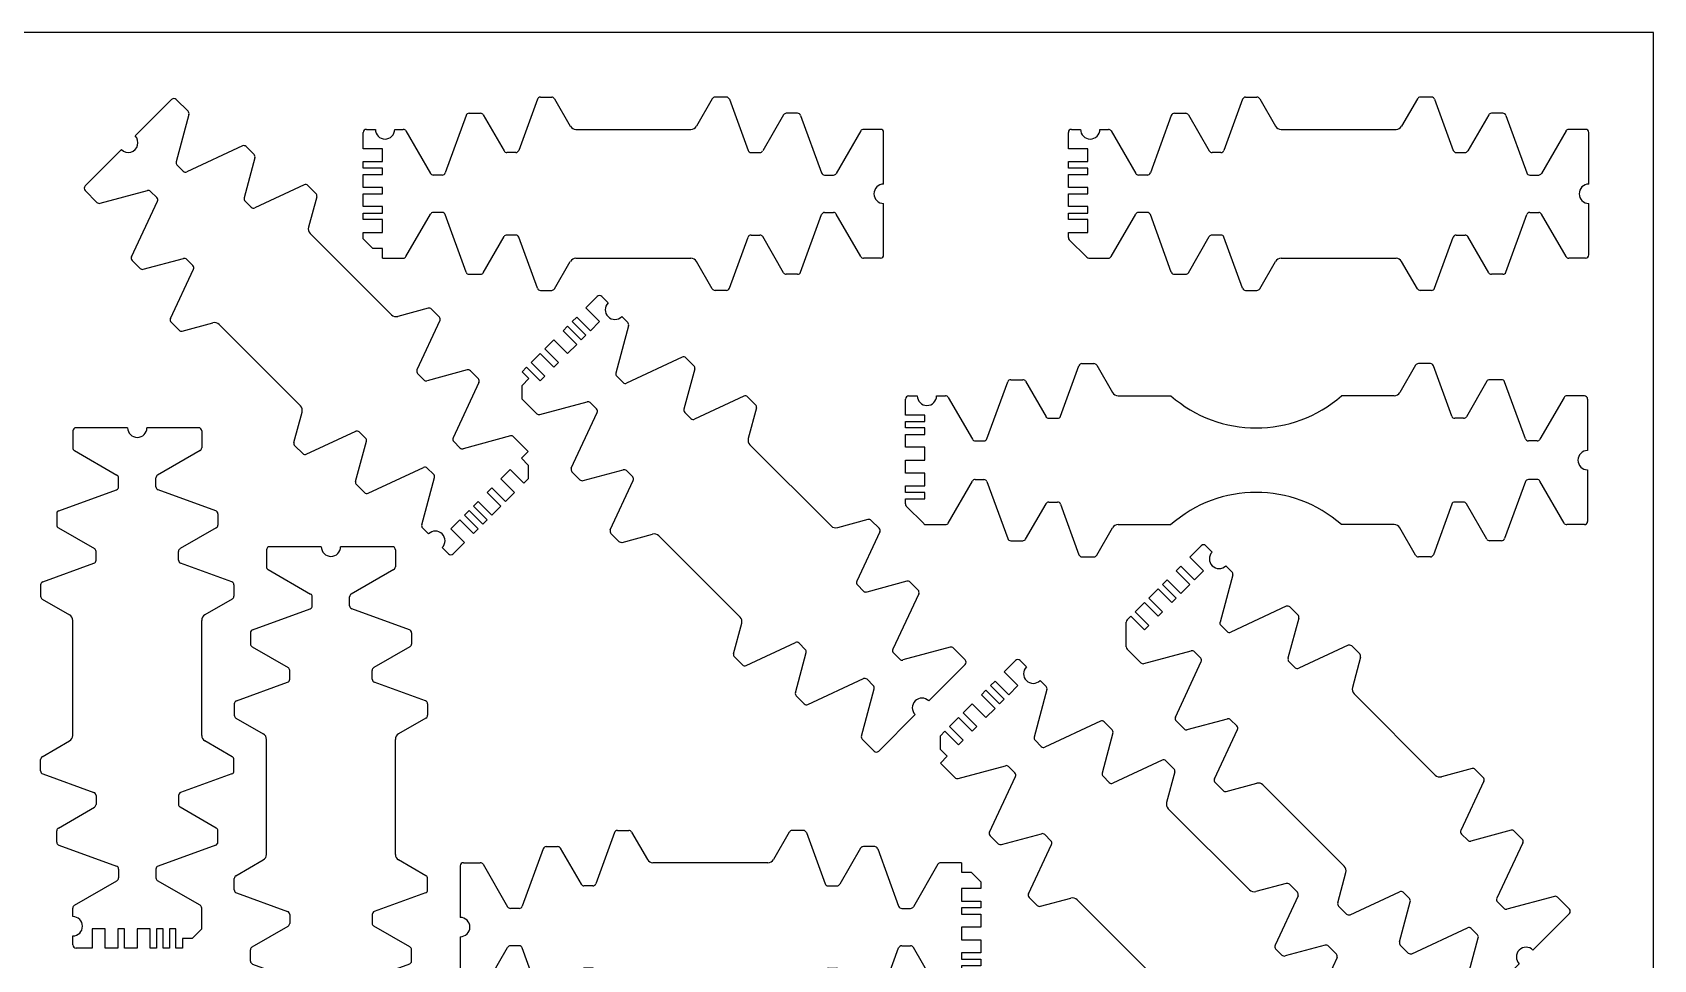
# Model space of a CAD drawing. Header units: millimetres. Extents: x 0 to 1140, y 0 to 900.
# Drawn here: x 888.4 to 1140, y 756.1 to 900 of the extents above; entities that cross this region are included whole.
import ezdxf

# ---------------------------------------------------------------- set-up
doc = ezdxf.new("R2010")
doc.units = ezdxf.units.MM
for name, color, linetype in [('Q3_NORMAL', 3, 'Continuous'), ('Q4_MEDIUM', 4, 'Continuous'), ('Q5_HIGH', 5, 'Continuous'), ('SHEET', 7, 'Continuous')]:
    doc.layers.add(name, color=color, linetype=linetype)

# ---------------------------------------------------------------- blocks, each defined once
blk = doc.blocks.new('SHLD__090deg__i5')
at = {"layer": 'Q3_NORMAL', "color": 3}
for p, q in [((-8.5, 38.89), (-7, 40.39)), ((-7, 40.39), (-6, 40.39)), ((7, 40.39), (9.5, 40.39)), ((-8.5, 37.39), (-8.5, 38.89)), ((10, 39.89), (10, 38.5)), ((-10, 37.39), (-10, 34.18)), ((-10, 37.39), (-8.5, 37.39)), ((10, 35.5), (10, 34.18)), ((-2.9, 28.13), (-2.9, 29.51)), ((2.9, 28.13), (2.9, 29.51)), ((-12.17, 24.41), (-3.23, 27.66)), ((12.17, 24.41), (3.23, 27.66)), ((-12.5, 23.94), (-12.5, 22.18)), ((12.5, 23.94), (12.5, 22.18)), ((-6.4, 16.71), (-6.4, 18.08)), ((6.4, 16.71), (6.4, 18.08)), ((-14.67, 13.35), (-6.73, 16.24)), ((14.67, 13.35), (6.73, 16.24)), ((-15, 12.88), (-15, 11.13)), ((15, 12.88), (15, 11.13)), ((-15, -15.98), (-15, -14.23)), ((15, -15.98), (15, -14.23)), ((-14.67, -16.45), (-6.73, -19.34)), ((14.67, -16.45), (6.73, -19.34)), ((-6.4, -19.81), (-6.4, -21.18)), ((6.4, -19.81), (6.4, -21.18)), ((-12.5, -27.04), (-12.5, -25.28)), ((-12.17, -27.51), (-3.23, -30.76)), ((12.17, -27.51), (3.23, -30.76)), ((12.5, -27.04), (12.5, -25.28)), ((-2.9, -31.23), (-2.9, -32.61)), ((2.9, -31.23), (2.9, -32.61)), ((-10, -39.89), (-10, -37.28)), ((10, -39.89), (10, -37.28)), ((-9.5, -40.39), (-1.5, -40.39)), ((1.5, -40.39), (9.5, -40.39))]:
    blk.add_line(p, q, dxfattribs=at)
for centre, radius, start, end in [((9.5, 39.89), 0.5, 0, 90), ((10, 37), 1.5, 90, 270), ((-9.5, 34.18), 0.5, 180, 240), ((9.5, 34.18), 0.5, 300, 0), ((-3.4, 28.13), 0.5, 290, 0), ((-3.4, 29.51), 0.5, 0, 60), ((3.4, 29.51), 0.5, 120, 180), ((3.4, 28.13), 0.5, 180, 250), ((-12, 23.94), 0.5, 110, 180), ((12, 23.94), 0.5, 0, 70), ((-12, 22.18), 0.5, 180, 240), ((12, 22.18), 0.5, 300, 0), ((-6.9, 18.08), 0.5, 0, 60), ((6.9, 18.08), 0.5, 120, 180), ((-6.9, 16.71), 0.5, 290, 0), ((6.9, 16.71), 0.5, 180, 250), ((-14.5, 12.88), 0.5, 110, 180), ((14.5, 12.88), 0.5, 0, 70), ((-14.5, 11.13), 0.5, 180, 240), ((14.5, 11.13), 0.5, 300, 0), ((-14.5, -14.23), 0.5, 120, 180), ((14.5, -14.23), 0.5, 0, 60), ((-14.5, -15.98), 0.5, 180, 250), ((14.5, -15.98), 0.5, 290, 0), ((-6.9, -19.81), 0.5, 0, 70), ((6.9, -19.81), 0.5, 110, 180), ((-6.9, -21.18), 0.5, 300, 0), ((6.9, -21.18), 0.5, 180, 240), ((-12, -25.28), 0.5, 120, 180), ((12, -25.28), 0.5, 0, 60), ((-12, -27.04), 0.5, 180, 250), ((12, -27.04), 0.5, 290, 0), ((-3.4, -31.23), 0.5, 0, 70), ((-3.4, -32.61), 0.5, 300, 0), ((3.4, -31.23), 0.5, 110, 180), ((3.4, -32.61), 0.5, 180, 240), ((-9.5, -37.28), 0.5, 120, 180), ((9.5, -37.28), 0.5, 0, 60), ((-9.5, -39.89), 0.5, 180, 270), ((0, -40.39), 1.5, 0, 180), ((9.5, -39.89), 0.5, 270, 0)]:
    blk.add_arc(centre, radius, start, end, dxfattribs=at)
at = {"layer": 'Q4_MEDIUM', "color": 4}
for p, q in [((-10, 7.37), (-10, -10.47)), ((10, 7.37), (10, -10.47))]:
    blk.add_line(p, q, dxfattribs=at)
for centre, start, end in [((-11, 7.37), 0, 60), ((11, 7.37), 120, 180), ((-11, -10.47), 300, 0), ((11, -10.47), 180, 240)]:
    blk.add_arc(centre, 1, start, end, dxfattribs=at)
at = {"layer": 'Q5_HIGH', "color": 5}
for p, q in [((-6, 40.39), (-6, 37.39)), ((-4, 37.39), (-4, 40.39)), ((-4, 40.39), (-3, 40.39)), ((-3, 40.39), (-3, 37.39)), ((-2, 37.39), (-2, 40.39)), ((-2, 40.39), (0, 40.39)), ((0, 40.39), (0, 37.39)), ((2, 37.39), (2, 40.39)), ((2, 40.39), (4, 40.39)), ((4, 40.39), (4, 37.39)), ((5, 37.39), (5, 40.39)), ((5, 40.39), (6, 40.39)), ((6, 40.39), (6, 37.39)), ((7, 37.39), (7, 40.39)), ((-6, 37.39), (-4, 37.39)), ((-3, 37.39), (-2, 37.39)), ((0, 37.39), (2, 37.39)), ((4, 37.39), (5, 37.39)), ((6, 37.39), (7, 37.39)), ((-9.75, 33.75), (-3.15, 29.94)), ((9.75, 33.75), (3.15, 29.94)), ((-12.25, 21.75), (-6.65, 18.52)), ((12.25, 21.75), (6.65, 18.52)), ((-14.75, 10.69), (-10.5, 8.24)), ((14.75, 10.69), (10.5, 8.24)), ((-14.75, -13.79), (-10.5, -11.34)), ((14.75, -13.79), (10.5, -11.34)), ((-12.25, -24.85), (-6.65, -21.62)), ((12.25, -24.85), (6.65, -21.62)), ((-9.75, -36.85), (-3.15, -33.04)), ((9.75, -36.85), (3.15, -33.04))]:
    blk.add_line(p, q, dxfattribs=at)
blk = doc.blocks.new('SHLD__045deg__i4')
at = {"layer": 'Q3_NORMAL', "color": 3}
for p, q in [((-8.5, 38.89), (-7, 40.39)), ((-7, 40.39), (-6, 40.39)), ((7, 40.39), (9.5, 40.39)), ((-8.5, 37.39), (-8.5, 38.89)), ((10, 39.89), (10, 38.5)), ((-10, 37.39), (-10, 34.18)), ((-10, 37.39), (-8.5, 37.39)), ((10, 35.5), (10, 34.18)), ((-2.9, 28.13), (-2.9, 29.51)), ((2.9, 28.13), (2.9, 29.51)), ((-12.17, 24.41), (-3.23, 27.66)), ((12.17, 24.41), (3.23, 27.66)), ((-12.5, 23.94), (-12.5, 22.18)), ((12.5, 23.94), (12.5, 22.18)), ((-6.4, 16.71), (-6.4, 18.08)), ((6.4, 16.71), (6.4, 18.08)), ((-14.67, 13.35), (-6.73, 16.24)), ((14.67, 13.35), (6.73, 16.24)), ((-15, 12.88), (-15, 11.13)), ((15, 12.88), (15, 11.13)), ((-15, -15.98), (-15, -14.23)), ((15, -15.98), (15, -14.23)), ((-14.67, -16.45), (-6.73, -19.34)), ((14.67, -16.45), (6.73, -19.34)), ((-6.4, -19.81), (-6.4, -21.18)), ((6.4, -19.81), (6.4, -21.18)), ((-12.5, -27.04), (-12.5, -25.28)), ((-12.17, -27.51), (-3.23, -30.76)), ((12.17, -27.51), (3.23, -30.76)), ((12.5, -27.04), (12.5, -25.28)), ((-2.9, -31.23), (-2.9, -32.61)), ((2.9, -31.23), (2.9, -32.61)), ((-10, -39.89), (-10, -37.28)), ((10, -39.89), (10, -37.28)), ((-9.5, -40.39), (-1.5, -40.39)), ((1.5, -40.39), (9.5, -40.39))]:
    blk.add_line(p, q, dxfattribs=at)
for centre, radius, start, end in [((9.5, 39.89), 0.5, 0, 90), ((10, 37), 1.5, 90, 270), ((-9.5, 34.18), 0.5, 180, 240), ((9.5, 34.18), 0.5, 300, 0), ((-3.4, 28.13), 0.5, 290, 0), ((-3.4, 29.51), 0.5, 0, 60), ((3.4, 29.51), 0.5, 120, 180), ((3.4, 28.13), 0.5, 180, 250), ((-12, 23.94), 0.5, 110, 180), ((12, 23.94), 0.5, 0, 70), ((-12, 22.18), 0.5, 180, 240), ((12, 22.18), 0.5, 300, 0), ((-6.9, 18.08), 0.5, 0, 60), ((6.9, 18.08), 0.5, 120, 180), ((-6.9, 16.71), 0.5, 290, 0), ((6.9, 16.71), 0.5, 180, 250), ((-14.5, 12.88), 0.5, 110, 180), ((14.5, 12.88), 0.5, 0, 70), ((-14.5, 11.13), 0.5, 180, 240), ((14.5, 11.13), 0.5, 300, 0), ((-14.5, -14.23), 0.5, 120, 180), ((14.5, -14.23), 0.5, 0, 60), ((-14.5, -15.98), 0.5, 180, 250), ((14.5, -15.98), 0.5, 290, 0), ((-6.9, -19.81), 0.5, 0, 70), ((6.9, -19.81), 0.5, 110, 180), ((-6.9, -21.18), 0.5, 300, 0), ((6.9, -21.18), 0.5, 180, 240), ((-12, -25.28), 0.5, 120, 180), ((12, -25.28), 0.5, 0, 60), ((-12, -27.04), 0.5, 180, 250), ((12, -27.04), 0.5, 290, 0), ((-3.4, -31.23), 0.5, 0, 70), ((-3.4, -32.61), 0.5, 300, 0), ((3.4, -31.23), 0.5, 110, 180), ((3.4, -32.61), 0.5, 180, 240), ((-9.5, -37.28), 0.5, 120, 180), ((9.5, -37.28), 0.5, 0, 60), ((-9.5, -39.89), 0.5, 180, 270), ((0, -40.39), 1.5, 0, 180), ((9.5, -39.89), 0.5, 270, 0)]:
    blk.add_arc(centre, radius, start, end, dxfattribs=at)
at = {"layer": 'Q4_MEDIUM', "color": 4}
for p, q in [((-10, 7.37), (-10, -10.47)), ((10, 7.37), (10, -10.47))]:
    blk.add_line(p, q, dxfattribs=at)
for centre, start, end in [((-11, 7.37), 0, 60), ((11, 7.37), 120, 180), ((-11, -10.47), 300, 0), ((11, -10.47), 180, 240)]:
    blk.add_arc(centre, 1, start, end, dxfattribs=at)
at = {"layer": 'Q5_HIGH', "color": 5}
for p, q in [((-6, 40.39), (-6, 37.39)), ((-5, 37.39), (-5, 40.39)), ((-5, 40.39), (-3, 40.39)), ((-3, 40.39), (-3, 37.39)), ((-2, 37.39), (-2, 40.39)), ((-2, 40.39), (0, 40.39)), ((0, 40.39), (0, 37.39)), ((2, 37.39), (2, 40.39)), ((2, 40.39), (3, 40.39)), ((3, 40.39), (3, 37.39)), ((4, 37.39), (4, 40.39)), ((4, 40.39), (5, 40.39)), ((5, 40.39), (5, 37.39)), ((7, 37.39), (7, 40.39)), ((-6, 37.39), (-5, 37.39)), ((-3, 37.39), (-2, 37.39)), ((0, 37.39), (2, 37.39)), ((3, 37.39), (4, 37.39)), ((5, 37.39), (7, 37.39)), ((-9.75, 33.75), (-3.15, 29.94)), ((9.75, 33.75), (3.15, 29.94)), ((-12.25, 21.75), (-6.65, 18.52)), ((12.25, 21.75), (6.65, 18.52)), ((-14.75, 10.69), (-10.5, 8.24)), ((14.75, 10.69), (10.5, 8.24)), ((-14.75, -13.79), (-10.5, -11.34)), ((14.75, -13.79), (10.5, -11.34)), ((-12.25, -24.85), (-6.65, -21.62)), ((12.25, -24.85), (6.65, -21.62)), ((-9.75, -36.85), (-3.15, -33.04)), ((9.75, -36.85), (3.15, -33.04))]:
    blk.add_line(p, q, dxfattribs=at)
blk = doc.blocks.new('SHLD__000deg__i5')
at = {"layer": 'Q3_NORMAL', "color": 3}
for p, q in [((-8.5, 38.89), (-7, 40.39)), ((-7, 40.39), (-6, 40.39)), ((7, 40.39), (9.5, 40.39)), ((-8.5, 37.39), (-8.5, 38.89)), ((10, 39.89), (10, 38.5)), ((-10, 37.39), (-10, 34.18)), ((-10, 37.39), (-8.5, 37.39)), ((10, 35.5), (10, 34.18)), ((-2.9, 28.13), (-2.9, 29.51)), ((2.9, 28.13), (2.9, 29.51)), ((-12.17, 24.41), (-3.23, 27.66)), ((12.17, 24.41), (3.23, 27.66)), ((-12.5, 23.94), (-12.5, 22.18)), ((12.5, 23.94), (12.5, 22.18)), ((-6.4, 16.71), (-6.4, 18.08)), ((6.4, 16.71), (6.4, 18.08)), ((-14.67, 13.35), (-6.73, 16.24)), ((14.67, 13.35), (6.73, 16.24)), ((-15, 12.88), (-15, 11.13)), ((15, 12.88), (15, 11.13)), ((-15, -15.98), (-15, -14.23)), ((15, -15.98), (15, -14.23)), ((-14.67, -16.45), (-6.73, -19.34)), ((14.67, -16.45), (6.73, -19.34)), ((-6.4, -19.81), (-6.4, -21.18)), ((6.4, -19.81), (6.4, -21.18)), ((-12.5, -27.04), (-12.5, -25.28)), ((-12.17, -27.51), (-3.23, -30.76)), ((12.17, -27.51), (3.23, -30.76)), ((12.5, -27.04), (12.5, -25.28)), ((-2.9, -31.23), (-2.9, -32.61)), ((2.9, -31.23), (2.9, -32.61)), ((-10, -39.89), (-10, -37.28)), ((10, -39.89), (10, -37.28)), ((-9.5, -40.39), (-1.5, -40.39)), ((1.5, -40.39), (9.5, -40.39))]:
    blk.add_line(p, q, dxfattribs=at)
for centre, radius, start, end in [((9.5, 39.89), 0.5, 0, 90), ((10, 37), 1.5, 90, 270), ((-9.5, 34.18), 0.5, 180, 240), ((9.5, 34.18), 0.5, 300, 0), ((-3.4, 28.13), 0.5, 290, 0), ((-3.4, 29.51), 0.5, 0, 60), ((3.4, 29.51), 0.5, 120, 180), ((3.4, 28.13), 0.5, 180, 250), ((-12, 23.94), 0.5, 110, 180), ((12, 23.94), 0.5, 0, 70), ((-12, 22.18), 0.5, 180, 240), ((12, 22.18), 0.5, 300, 0), ((-6.9, 18.08), 0.5, 0, 60), ((6.9, 18.08), 0.5, 120, 180), ((-6.9, 16.71), 0.5, 290, 0), ((6.9, 16.71), 0.5, 180, 250), ((-14.5, 12.88), 0.5, 110, 180), ((14.5, 12.88), 0.5, 0, 70), ((-14.5, 11.13), 0.5, 180, 240), ((14.5, 11.13), 0.5, 300, 0), ((-14.5, -14.23), 0.5, 120, 180), ((14.5, -14.23), 0.5, 0, 60), ((-14.5, -15.98), 0.5, 180, 250), ((14.5, -15.98), 0.5, 290, 0), ((-6.9, -19.81), 0.5, 0, 70), ((6.9, -19.81), 0.5, 110, 180), ((-6.9, -21.18), 0.5, 300, 0), ((6.9, -21.18), 0.5, 180, 240), ((-12, -25.28), 0.5, 120, 180), ((12, -25.28), 0.5, 0, 60), ((-12, -27.04), 0.5, 180, 250), ((12, -27.04), 0.5, 290, 0), ((-3.4, -31.23), 0.5, 0, 70), ((-3.4, -32.61), 0.5, 300, 0), ((3.4, -31.23), 0.5, 110, 180), ((3.4, -32.61), 0.5, 180, 240), ((-9.5, -37.28), 0.5, 120, 180), ((9.5, -37.28), 0.5, 0, 60), ((-9.5, -39.89), 0.5, 180, 270), ((0, -40.39), 1.5, 0, 180), ((9.5, -39.89), 0.5, 270, 0)]:
    blk.add_arc(centre, radius, start, end, dxfattribs=at)
at = {"layer": 'Q4_MEDIUM', "color": 4}
for p, q in [((-10, 7.37), (-10, -10.47)), ((10, 7.37), (10, -10.47))]:
    blk.add_line(p, q, dxfattribs=at)
for centre, start, end in [((-11, 7.37), 0, 60), ((11, 7.37), 120, 180), ((-11, -10.47), 300, 0), ((11, -10.47), 180, 240)]:
    blk.add_arc(centre, 1, start, end, dxfattribs=at)
at = {"layer": 'Q5_HIGH', "color": 5}
for p, q in [((-6, 40.39), (-6, 37.39)), ((-4, 37.39), (-4, 40.39)), ((-4, 40.39), (-3, 40.39)), ((-3, 40.39), (-3, 37.39)), ((-2, 37.39), (-2, 40.39)), ((-2, 40.39), (-1, 40.39)), ((-1, 40.39), (-1, 37.39)), ((1, 37.39), (1, 40.39)), ((1, 40.39), (3, 40.39)), ((3, 40.39), (3, 37.39)), ((4, 37.39), (4, 40.39)), ((4, 40.39), (6, 40.39)), ((6, 40.39), (6, 37.39)), ((7, 37.39), (7, 40.39)), ((-6, 37.39), (-4, 37.39)), ((-3, 37.39), (-2, 37.39)), ((-1, 37.39), (1, 37.39)), ((3, 37.39), (4, 37.39)), ((6, 37.39), (7, 37.39)), ((-9.75, 33.75), (-3.15, 29.94)), ((9.75, 33.75), (3.15, 29.94)), ((-12.25, 21.75), (-6.65, 18.52)), ((12.25, 21.75), (6.65, 18.52)), ((-14.75, 10.69), (-10.5, 8.24)), ((14.75, 10.69), (10.5, 8.24)), ((-14.75, -13.79), (-10.5, -11.34)), ((14.75, -13.79), (10.5, -11.34)), ((-12.25, -24.85), (-6.65, -21.62)), ((12.25, -24.85), (6.65, -21.62)), ((-9.75, -36.85), (-3.15, -33.04)), ((9.75, -36.85), (3.15, -33.04))]:
    blk.add_line(p, q, dxfattribs=at)
blk = doc.blocks.new('SHMD__045deg__i7')
at = {"layer": 'Q3_NORMAL', "color": 3}
for p, q in [((-6.79, 40.39), (-6, 40.39)), ((7, 40.39), (9.5, 40.39)), ((-9.85, 37.54), (-7.15, 40.25)), ((10, 39.89), (10, 38.5)), ((-10, 37.19), (-10, 34.18)), ((10, 35.5), (10, 34.18)), ((-2.9, 28.13), (-2.9, 29.51)), ((2.9, 28.13), (2.9, 29.51)), ((-12.17, 24.41), (-3.23, 27.66)), ((12.17, 24.41), (3.23, 27.66)), ((-12.5, 23.94), (-12.5, 22.18)), ((12.5, 23.94), (12.5, 22.18)), ((-6.4, 16.71), (-6.4, 18.08)), ((6.4, 16.71), (6.4, 18.08)), ((-14.67, 13.35), (-6.73, 16.24)), ((14.67, 13.35), (6.73, 16.24)), ((-15, 12.88), (-15, 11.13)), ((15, 12.88), (15, 11.13)), ((-15, -15.98), (-15, -14.23)), ((15, -15.98), (15, -14.23)), ((-14.67, -16.45), (-6.73, -19.34)), ((14.67, -16.45), (6.73, -19.34)), ((-6.4, -19.81), (-6.4, -21.18)), ((6.4, -19.81), (6.4, -21.18)), ((-12.5, -27.04), (-12.5, -25.28)), ((-12.17, -27.51), (-3.23, -30.76)), ((12.17, -27.51), (3.23, -30.76)), ((12.5, -27.04), (12.5, -25.28)), ((-2.9, -31.23), (-2.9, -32.61)), ((2.9, -31.23), (2.9, -32.61)), ((-10, -39.89), (-10, -37.28)), ((10, -39.89), (10, -37.28)), ((-9.5, -40.39), (-1.5, -40.39)), ((1.5, -40.39), (9.5, -40.39))]:
    blk.add_line(p, q, dxfattribs=at)
for centre, radius, start, end in [((-6.79, 39.89), 0.5, 90, 135), ((9.5, 39.89), 0.5, 0, 90), ((10, 37), 1.5, 90, 270), ((-9.5, 37.19), 0.5, 135, 180), ((-9.5, 34.18), 0.5, 180, 240), ((9.5, 34.18), 0.5, 300, 0), ((-3.4, 28.13), 0.5, 290, 0), ((-3.4, 29.51), 0.5, 0, 60), ((3.4, 29.51), 0.5, 120, 180), ((3.4, 28.13), 0.5, 180, 250), ((-12, 23.94), 0.5, 110, 180), ((12, 23.94), 0.5, 0, 70), ((-12, 22.18), 0.5, 180, 240), ((12, 22.18), 0.5, 300, 0), ((-6.9, 18.08), 0.5, 0, 60), ((6.9, 18.08), 0.5, 120, 180), ((-6.9, 16.71), 0.5, 290, 0), ((6.9, 16.71), 0.5, 180, 250), ((-14.5, 12.88), 0.5, 110, 180), ((14.5, 12.88), 0.5, 0, 70), ((-14.5, 11.13), 0.5, 180, 240), ((14.5, 11.13), 0.5, 300, 0), ((-14.5, -14.23), 0.5, 120, 180), ((14.5, -14.23), 0.5, 0, 60), ((-14.5, -15.98), 0.5, 180, 250), ((14.5, -15.98), 0.5, 290, 0), ((-6.9, -19.81), 0.5, 0, 70), ((6.9, -19.81), 0.5, 110, 180), ((-6.9, -21.18), 0.5, 300, 0), ((6.9, -21.18), 0.5, 180, 240), ((-12, -25.28), 0.5, 120, 180), ((12, -25.28), 0.5, 0, 60), ((-12, -27.04), 0.5, 180, 250), ((12, -27.04), 0.5, 290, 0), ((-3.4, -31.23), 0.5, 0, 70), ((-3.4, -32.61), 0.5, 300, 0), ((3.4, -31.23), 0.5, 110, 180), ((3.4, -32.61), 0.5, 180, 240), ((-9.5, -37.28), 0.5, 120, 180), ((9.5, -37.28), 0.5, 0, 60), ((-9.5, -39.89), 0.5, 180, 270), ((0, -40.39), 1.5, 0, 180), ((9.5, -39.89), 0.5, 270, 0)]:
    blk.add_arc(centre, radius, start, end, dxfattribs=at)
at = {"layer": 'Q4_MEDIUM', "color": 4}
for p, q in [((-10, 7.37), (-10, -10.47)), ((10, 7.37), (10, -10.47))]:
    blk.add_line(p, q, dxfattribs=at)
for centre, start, end in [((-11, 7.37), 0, 60), ((11, 7.37), 120, 180), ((-11, -10.47), 300, 0), ((11, -10.47), 180, 240)]:
    blk.add_arc(centre, 1, start, end, dxfattribs=at)
at = {"layer": 'Q5_HIGH', "color": 5}
for p, q in [((-6, 40.39), (-6, 37.39)), ((-5, 37.39), (-5, 40.39)), ((-5, 40.39), (-3, 40.39)), ((-3, 40.39), (-3, 37.39)), ((-2, 37.39), (-2, 40.39)), ((-2, 40.39), (0, 40.39)), ((0, 40.39), (0, 37.39)), ((1, 37.39), (1, 40.39)), ((1, 40.39), (2, 40.39)), ((2, 40.39), (2, 37.39)), ((4, 37.39), (4, 40.39)), ((4, 40.39), (5, 40.39)), ((5, 40.39), (5, 37.39)), ((7, 37.39), (7, 40.39)), ((-6, 37.39), (-5, 37.39)), ((-3, 37.39), (-2, 37.39)), ((0, 37.39), (1, 37.39)), ((2, 37.39), (4, 37.39)), ((5, 37.39), (7, 37.39)), ((-9.75, 33.75), (-3.15, 29.94)), ((9.75, 33.75), (3.15, 29.94)), ((-12.25, 21.75), (-6.65, 18.52)), ((12.25, 21.75), (6.65, 18.52)), ((-14.75, 10.69), (-10.5, 8.24)), ((14.75, 10.69), (10.5, 8.24)), ((-14.75, -13.79), (-10.5, -11.34)), ((14.75, -13.79), (10.5, -11.34)), ((-12.25, -24.85), (-6.65, -21.62)), ((12.25, -24.85), (6.65, -21.62)), ((-9.75, -36.85), (-3.15, -33.04)), ((9.75, -36.85), (3.15, -33.04))]:
    blk.add_line(p, q, dxfattribs=at)
blk = doc.blocks.new('SHHD__000deg__i4')
at = {"layer": 'Q3_NORMAL', "color": 3}
for p, q in [((-7, 38.89), (-7, 40.39)), ((-7, 40.39), (-6, 40.39)), ((7, 40.39), (9.5, 40.39)), ((-10, 37.39), (-8.5, 38.89)), ((-8.5, 38.89), (-7, 38.89)), ((10, 39.89), (10, 38.5)), ((-10, 37.39), (-10, 34.18)), ((10, 35.5), (10, 34.18)), ((-2.9, 28.13), (-2.9, 29.51)), ((2.9, 28.13), (2.9, 29.51)), ((-12.17, 24.41), (-3.23, 27.66)), ((12.17, 24.41), (3.23, 27.66)), ((-12.5, 23.94), (-12.5, 22.18)), ((12.5, 23.94), (12.5, 22.18)), ((-6.4, 16.71), (-6.4, 18.08)), ((6.4, 16.71), (6.4, 18.08)), ((-14.67, 13.35), (-6.73, 16.24)), ((14.67, 13.35), (6.73, 16.24)), ((-15, 12.88), (-15, 11.13)), ((15, 12.88), (15, 11.13)), ((-15, -15.98), (-15, -14.23)), ((15, -15.98), (15, -14.23)), ((-14.67, -16.45), (-6.73, -19.34)), ((14.67, -16.45), (6.73, -19.34)), ((-6.4, -19.81), (-6.4, -21.18)), ((6.4, -19.81), (6.4, -21.18)), ((-12.5, -27.04), (-12.5, -25.28)), ((-12.17, -27.51), (-3.23, -30.76)), ((12.17, -27.51), (3.23, -30.76)), ((12.5, -27.04), (12.5, -25.28)), ((-2.9, -31.23), (-2.9, -32.61)), ((2.9, -31.23), (2.9, -32.61)), ((-10, -39.89), (-10, -37.28)), ((10, -39.89), (10, -37.28)), ((-9.5, -40.39), (-1.5, -40.39)), ((1.5, -40.39), (9.5, -40.39))]:
    blk.add_line(p, q, dxfattribs=at)
for centre, radius, start, end in [((9.5, 39.89), 0.5, 0, 90), ((10, 37), 1.5, 90, 270), ((-9.5, 34.18), 0.5, 180, 240), ((9.5, 34.18), 0.5, 300, 0), ((-3.4, 28.13), 0.5, 290, 0), ((-3.4, 29.51), 0.5, 0, 60), ((3.4, 29.51), 0.5, 120, 180), ((3.4, 28.13), 0.5, 180, 250), ((-12, 23.94), 0.5, 110, 180), ((12, 23.94), 0.5, 0, 70), ((-12, 22.18), 0.5, 180, 240), ((12, 22.18), 0.5, 300, 0), ((-6.9, 18.08), 0.5, 0, 60), ((6.9, 18.08), 0.5, 120, 180), ((-6.9, 16.71), 0.5, 290, 0), ((6.9, 16.71), 0.5, 180, 250), ((-14.5, 12.88), 0.5, 110, 180), ((14.5, 12.88), 0.5, 0, 70), ((-14.5, 11.13), 0.5, 180, 240), ((14.5, 11.13), 0.5, 300, 0), ((-14.5, -14.23), 0.5, 120, 180), ((14.5, -14.23), 0.5, 0, 60), ((-14.5, -15.98), 0.5, 180, 250), ((14.5, -15.98), 0.5, 290, 0), ((-6.9, -19.81), 0.5, 0, 70), ((6.9, -19.81), 0.5, 110, 180), ((-6.9, -21.18), 0.5, 300, 0), ((6.9, -21.18), 0.5, 180, 240), ((-12, -25.28), 0.5, 120, 180), ((12, -25.28), 0.5, 0, 60), ((-12, -27.04), 0.5, 180, 250), ((12, -27.04), 0.5, 290, 0), ((-3.4, -31.23), 0.5, 0, 70), ((-3.4, -32.61), 0.5, 300, 0), ((3.4, -31.23), 0.5, 110, 180), ((3.4, -32.61), 0.5, 180, 240), ((-9.5, -37.28), 0.5, 120, 180), ((9.5, -37.28), 0.5, 0, 60), ((-9.5, -39.89), 0.5, 180, 270), ((0, -40.39), 1.5, 0, 180), ((9.5, -39.89), 0.5, 270, 0)]:
    blk.add_arc(centre, radius, start, end, dxfattribs=at)
at = {"layer": 'Q4_MEDIUM', "color": 4}
for p, q in [((-10, 7.37), (-10, -10.47)), ((10, 7.37), (10, -10.47))]:
    blk.add_line(p, q, dxfattribs=at)
for centre, start, end in [((-11, 7.37), 0, 60), ((11, 7.37), 120, 180), ((-11, -10.47), 300, 0), ((11, -10.47), 180, 240)]:
    blk.add_arc(centre, 1, start, end, dxfattribs=at)
at = {"layer": 'Q5_HIGH', "color": 5}
for p, q in [((-6, 40.39), (-6, 37.39)), ((-5, 37.39), (-5, 40.39)), ((-5, 40.39), (-4, 40.39)), ((-4, 40.39), (-4, 37.39)), ((-3, 37.39), (-3, 40.39)), ((-3, 40.39), (-2, 40.39)), ((-2, 40.39), (-2, 37.39)), ((0, 37.39), (0, 40.39)), ((0, 40.39), (2, 40.39)), ((2, 40.39), (2, 37.39)), ((3, 37.39), (3, 40.39)), ((3, 40.39), (5, 40.39)), ((5, 40.39), (5, 37.39)), ((7, 37.39), (7, 40.39)), ((-6, 37.39), (-5, 37.39)), ((-4, 37.39), (-3, 37.39)), ((-2, 37.39), (0, 37.39)), ((2, 37.39), (3, 37.39)), ((5, 37.39), (7, 37.39)), ((-9.75, 33.75), (-3.15, 29.94)), ((9.75, 33.75), (3.15, 29.94)), ((-12.25, 21.75), (-6.65, 18.52)), ((12.25, 21.75), (6.65, 18.52)), ((-14.75, 10.69), (-10.5, 8.24)), ((14.75, 10.69), (10.5, 8.24)), ((-14.75, -13.79), (-10.5, -11.34)), ((14.75, -13.79), (10.5, -11.34)), ((-12.25, -24.85), (-6.65, -21.62)), ((12.25, -24.85), (6.65, -21.62)), ((-9.75, -36.85), (-3.15, -33.04)), ((9.75, -36.85), (3.15, -33.04))]:
    blk.add_line(p, q, dxfattribs=at)
blk = doc.blocks.new('SHHD__045deg__i4')
at = {"layer": 'Q3_NORMAL', "color": 3}
for p, q in [((-7, 38.89), (-7, 40.39)), ((-7, 40.39), (-6, 40.39)), ((7, 40.39), (9.5, 40.39)), ((-10, 37.39), (-8.5, 38.89)), ((-8.5, 38.89), (-7, 38.89)), ((10, 39.89), (10, 38.5)), ((-10, 37.39), (-10, 34.18)), ((10, 35.5), (10, 34.18)), ((-2.9, 28.13), (-2.9, 29.51)), ((2.9, 28.13), (2.9, 29.51)), ((-12.17, 24.41), (-3.23, 27.66)), ((12.17, 24.41), (3.23, 27.66)), ((-12.5, 23.94), (-12.5, 22.18)), ((12.5, 23.94), (12.5, 22.18)), ((-6.4, 16.71), (-6.4, 18.08)), ((6.4, 16.71), (6.4, 18.08)), ((-14.67, 13.35), (-6.73, 16.24)), ((14.67, 13.35), (6.73, 16.24)), ((-15, 12.88), (-15, 11.13)), ((15, 12.88), (15, 11.13)), ((-15, -15.98), (-15, -14.23)), ((15, -15.98), (15, -14.23)), ((-14.67, -16.45), (-6.73, -19.34)), ((14.67, -16.45), (6.73, -19.34)), ((-6.4, -19.81), (-6.4, -21.18)), ((6.4, -19.81), (6.4, -21.18)), ((-12.5, -27.04), (-12.5, -25.28)), ((-12.17, -27.51), (-3.23, -30.76)), ((12.17, -27.51), (3.23, -30.76)), ((12.5, -27.04), (12.5, -25.28)), ((-2.9, -31.23), (-2.9, -32.61)), ((2.9, -31.23), (2.9, -32.61)), ((-10, -39.89), (-10, -37.28)), ((10, -39.89), (10, -37.28)), ((-9.5, -40.39), (-1.5, -40.39)), ((1.5, -40.39), (9.5, -40.39))]:
    blk.add_line(p, q, dxfattribs=at)
for centre, radius, start, end in [((9.5, 39.89), 0.5, 0, 90), ((10, 37), 1.5, 90, 270), ((-9.5, 34.18), 0.5, 180, 240), ((9.5, 34.18), 0.5, 300, 0), ((-3.4, 28.13), 0.5, 290, 0), ((-3.4, 29.51), 0.5, 0, 60), ((3.4, 29.51), 0.5, 120, 180), ((3.4, 28.13), 0.5, 180, 250), ((-12, 23.94), 0.5, 110, 180), ((12, 23.94), 0.5, 0, 70), ((-12, 22.18), 0.5, 180, 240), ((12, 22.18), 0.5, 300, 0), ((-6.9, 18.08), 0.5, 0, 60), ((6.9, 18.08), 0.5, 120, 180), ((-6.9, 16.71), 0.5, 290, 0), ((6.9, 16.71), 0.5, 180, 250), ((-14.5, 12.88), 0.5, 110, 180), ((14.5, 12.88), 0.5, 0, 70), ((-14.5, 11.13), 0.5, 180, 240), ((14.5, 11.13), 0.5, 300, 0), ((-14.5, -14.23), 0.5, 120, 180), ((14.5, -14.23), 0.5, 0, 60), ((-14.5, -15.98), 0.5, 180, 250), ((14.5, -15.98), 0.5, 290, 0), ((-6.9, -19.81), 0.5, 0, 70), ((6.9, -19.81), 0.5, 110, 180), ((-6.9, -21.18), 0.5, 300, 0), ((6.9, -21.18), 0.5, 180, 240), ((-12, -25.28), 0.5, 120, 180), ((12, -25.28), 0.5, 0, 60), ((-12, -27.04), 0.5, 180, 250), ((12, -27.04), 0.5, 290, 0), ((-3.4, -31.23), 0.5, 0, 70), ((-3.4, -32.61), 0.5, 300, 0), ((3.4, -31.23), 0.5, 110, 180), ((3.4, -32.61), 0.5, 180, 240), ((-9.5, -37.28), 0.5, 120, 180), ((9.5, -37.28), 0.5, 0, 60), ((-9.5, -39.89), 0.5, 180, 270), ((0, -40.39), 1.5, 0, 180), ((9.5, -39.89), 0.5, 270, 0)]:
    blk.add_arc(centre, radius, start, end, dxfattribs=at)
at = {"layer": 'Q4_MEDIUM', "color": 4}
for p, q in [((-10, 7.37), (-10, -10.47)), ((10, 7.37), (10, -10.47))]:
    blk.add_line(p, q, dxfattribs=at)
for centre, start, end in [((-11, 7.37), 0, 60), ((11, 7.37), 120, 180), ((-11, -10.47), 300, 0), ((11, -10.47), 180, 240)]:
    blk.add_arc(centre, 1, start, end, dxfattribs=at)
at = {"layer": 'Q5_HIGH', "color": 5}
for p, q in [((-6, 40.39), (-6, 37.39)), ((-5, 37.39), (-5, 40.39)), ((-5, 40.39), (-3, 40.39)), ((-3, 40.39), (-3, 37.39)), ((-2, 37.39), (-2, 40.39)), ((-2, 40.39), (0, 40.39)), ((0, 40.39), (0, 37.39)), ((2, 37.39), (2, 40.39)), ((2, 40.39), (3, 40.39)), ((3, 40.39), (3, 37.39)), ((4, 37.39), (4, 40.39)), ((4, 40.39), (5, 40.39)), ((5, 40.39), (5, 37.39)), ((7, 37.39), (7, 40.39)), ((-6, 37.39), (-5, 37.39)), ((-3, 37.39), (-2, 37.39)), ((0, 37.39), (2, 37.39)), ((3, 37.39), (4, 37.39)), ((5, 37.39), (7, 37.39)), ((-9.75, 33.75), (-3.15, 29.94)), ((9.75, 33.75), (3.15, 29.94)), ((-12.25, 21.75), (-6.65, 18.52)), ((12.25, 21.75), (6.65, 18.52)), ((-14.75, 10.69), (-10.5, 8.24)), ((14.75, 10.69), (10.5, 8.24)), ((-14.75, -13.79), (-10.5, -11.34)), ((14.75, -13.79), (10.5, -11.34)), ((-12.25, -24.85), (-6.65, -21.62)), ((12.25, -24.85), (6.65, -21.62)), ((-9.75, -36.85), (-3.15, -33.04)), ((9.75, -36.85), (3.15, -33.04))]:
    blk.add_line(p, q, dxfattribs=at)
blk = doc.blocks.new('NT20__090deg__i6')
at = {"layer": 'Q3_NORMAL', "color": 3}
for p, q in [((-6.79, 52.94), (-6, 52.94)), ((7, 52.94), (9.5, 52.94)), ((-9.85, 50.09), (-7.15, 52.8)), ((10, 52.44), (10, 51.1)), ((-10, 49.74), (-10, 46.73)), ((10, 48.1), (10, 46.73)), ((-3.33, 40.28), (-12.17, 37.06)), ((-3, 42.11), (-3, 40.75)), ((3, 42.11), (3, 40.75)), ((3.33, 40.28), (12.17, 37.06)), ((-12.5, 36.59), (-12.5, 34.73)), ((12.5, 36.59), (12.5, 34.73)), ((-6.5, 30.69), (-6.5, 29.33)), ((6.5, 30.69), (6.5, 29.33)), ((-6.83, 28.86), (-14.67, 26.01)), ((6.83, 28.86), (14.67, 26.01)), ((-15, 25.54), (-15, 23.68)), ((15, 25.54), (15, 23.68)), ((-15, -28.54), (-15, -26.68)), ((15, -28.54), (15, -26.68)), ((-6.83, -31.86), (-14.67, -29.01)), ((6.83, -31.86), (14.67, -29.01)), ((-6.5, -33.69), (-6.5, -32.33)), ((6.5, -33.69), (6.5, -32.33)), ((-12.5, -39.59), (-12.5, -37.73)), ((12.5, -39.59), (12.5, -37.73)), ((-3.33, -43.28), (-12.17, -40.06)), ((3.33, -43.28), (12.17, -40.06)), ((-3, -45.11), (-3, -43.75)), ((3, -45.11), (3, -43.75)), ((-10, -52.44), (-10, -49.73)), ((10, -52.44), (10, -49.73)), ((-1.5, -52.94), (-9.5, -52.94)), ((9.5, -52.94), (1.5, -52.94))]:
    blk.add_line(p, q, dxfattribs=at)
for centre, radius, start, end in [((-6.79, 52.44), 0.5, 90, 135), ((9.5, 52.44), 0.5, 0, 90), ((10, 49.6), 1.5, 90, 270), ((-9.5, 49.74), 0.5, 135, 180), ((-9.5, 46.73), 0.5, 180, 240), ((9.5, 46.73), 0.5, 300, 0), ((-3.5, 40.75), 0.5, 290, 0), ((-3.5, 42.11), 0.5, 0, 60), ((3.5, 42.11), 0.5, 120, 180), ((3.5, 40.75), 0.5, 180, 250), ((-12, 36.59), 0.5, 110, 180), ((12, 36.59), 0.5, 0, 70), ((-12, 34.73), 0.5, 180, 240), ((12, 34.73), 0.5, 300, 0), ((-7, 30.69), 0.5, 0, 60), ((7, 30.69), 0.5, 120, 180), ((-7, 29.33), 0.5, 290, 0), ((7, 29.33), 0.5, 180, 250), ((-14.5, 25.54), 0.5, 110, 180), ((14.5, 25.54), 0.5, 0, 70), ((-14.5, 23.68), 0.5, 180, 240), ((14.5, 23.68), 0.5, 300, 0), ((-14.5, -26.68), 0.5, 120, 180), ((14.5, -26.68), 0.5, 0, 60), ((-14.5, -28.54), 0.5, 180, 250), ((14.5, -28.54), 0.5, 290, 0), ((-7, -32.33), 0.5, 0, 70), ((7, -32.33), 0.5, 110, 180), ((-7, -33.69), 0.5, 300, 0), ((7, -33.69), 0.5, 180, 240), ((-12, -37.73), 0.5, 120, 180), ((12, -37.73), 0.5, 0, 60), ((-12, -39.59), 0.5, 180, 250), ((12, -39.59), 0.5, 290, 0), ((-3.5, -43.75), 0.5, 0, 70), ((-3.5, -45.11), 0.5, 300, 0), ((3.5, -43.75), 0.5, 110, 180), ((3.5, -45.11), 0.5, 180, 240), ((-9.5, -49.73), 0.5, 120, 180), ((9.5, -49.73), 0.5, 0, 60), ((-9.5, -52.44), 0.5, 180, 270), ((0, -52.94), 1.5, 0, 180), ((9.5, -52.44), 0.5, 270, 0)]:
    blk.add_arc(centre, radius, start, end, dxfattribs=at)
at = {"layer": 'Q4_MEDIUM', "color": 4}
for p, q in [((-9.75, 46.3), (-3.25, 42.55)), ((9.75, 46.3), (3.25, 42.55)), ((-12.25, 34.3), (-6.75, 31.12)), ((12.25, 34.3), (6.75, 31.12)), ((-14.75, 23.24), (-10.5, 20.79)), ((14.75, 23.24), (10.5, 20.79)), ((-10, 19.92), (-10, 11.73)), ((10, 19.92), (10, 11.73)), ((-10, -22.92), (-10, -14.73)), ((10, -22.92), (10, -14.73)), ((-14.75, -26.24), (-10.5, -23.79)), ((14.75, -26.24), (10.5, -23.79)), ((-12.25, -37.3), (-6.75, -34.12)), ((12.25, -37.3), (6.75, -34.12)), ((-9.75, -49.3), (-3.25, -45.55)), ((9.75, -49.3), (3.25, -45.55))]:
    blk.add_line(p, q, dxfattribs=at)
for centre, start, end in [((-11, 19.92), 0, 60), ((11, 19.92), 120, 180), ((-11, -22.92), 300, 0), ((11, -22.92), 180, 240)]:
    blk.add_arc(centre, 1, start, end, dxfattribs=at)
at = {"layer": 'Q5_HIGH', "color": 5}
for p, q in [((-6, 52.94), (-6, 49.94)), ((-5, 49.94), (-5, 52.94)), ((-5, 52.94), (-4, 52.94)), ((-4, 52.94), (-4, 49.94)), ((-2, 49.94), (-2, 52.94)), ((-2, 52.94), (0, 52.94)), ((0, 52.94), (0, 49.94)), ((2, 49.94), (2, 52.94)), ((2, 52.94), (4, 52.94)), ((4, 52.94), (4, 49.94)), ((5, 49.94), (5, 52.94)), ((5, 52.94), (6, 52.94)), ((6, 52.94), (6, 49.94)), ((7, 49.94), (7, 52.94)), ((-6, 49.94), (-5, 49.94)), ((-4, 49.94), (-2, 49.94)), ((0, 49.94), (2, 49.94)), ((4, 49.94), (5, 49.94)), ((6, 49.94), (7, 49.94))]:
    blk.add_line(p, q, dxfattribs=at)
for centre, start, end in [((-25, -1.5), 318.5904, 41.4096), ((25, -1.5), 138.5904, 221.4096)]:
    blk.add_arc(centre, 20, start, end, dxfattribs=at)
blk = doc.blocks.new('SHLD__045deg__i1')
at = {"layer": 'Q3_NORMAL', "color": 3}
for p, q in [((-8.5, 38.89), (-7, 40.39)), ((-7, 40.39), (-6, 40.39)), ((7, 40.39), (9.5, 40.39)), ((-8.5, 37.39), (-8.5, 38.89)), ((10, 39.89), (10, 38.5)), ((-10, 37.39), (-10, 34.18)), ((-10, 37.39), (-8.5, 37.39)), ((10, 35.5), (10, 34.18)), ((-2.9, 28.13), (-2.9, 29.51)), ((2.9, 28.13), (2.9, 29.51)), ((-12.17, 24.41), (-3.23, 27.66)), ((12.17, 24.41), (3.23, 27.66)), ((-12.5, 23.94), (-12.5, 22.18)), ((12.5, 23.94), (12.5, 22.18)), ((-6.4, 16.71), (-6.4, 18.08)), ((6.4, 16.71), (6.4, 18.08)), ((-14.67, 13.35), (-6.73, 16.24)), ((14.67, 13.35), (6.73, 16.24)), ((-15, 12.88), (-15, 11.13)), ((15, 12.88), (15, 11.13)), ((-15, -15.98), (-15, -14.23)), ((15, -15.98), (15, -14.23)), ((-14.67, -16.45), (-6.73, -19.34)), ((14.67, -16.45), (6.73, -19.34)), ((-6.4, -19.81), (-6.4, -21.18)), ((6.4, -19.81), (6.4, -21.18)), ((-12.5, -27.04), (-12.5, -25.28)), ((-12.17, -27.51), (-3.23, -30.76)), ((12.17, -27.51), (3.23, -30.76)), ((12.5, -27.04), (12.5, -25.28)), ((-2.9, -31.23), (-2.9, -32.61)), ((2.9, -31.23), (2.9, -32.61)), ((-10, -39.89), (-10, -37.28)), ((10, -39.89), (10, -37.28)), ((-9.5, -40.39), (-1.5, -40.39)), ((1.5, -40.39), (9.5, -40.39))]:
    blk.add_line(p, q, dxfattribs=at)
for centre, radius, start, end in [((9.5, 39.89), 0.5, 0, 90), ((10, 37), 1.5, 90, 270), ((-9.5, 34.18), 0.5, 180, 240), ((9.5, 34.18), 0.5, 300, 0), ((-3.4, 28.13), 0.5, 290, 0), ((-3.4, 29.51), 0.5, 0, 60), ((3.4, 29.51), 0.5, 120, 180), ((3.4, 28.13), 0.5, 180, 250), ((-12, 23.94), 0.5, 110, 180), ((12, 23.94), 0.5, 0, 70), ((-12, 22.18), 0.5, 180, 240), ((12, 22.18), 0.5, 300, 0), ((-6.9, 18.08), 0.5, 0, 60), ((6.9, 18.08), 0.5, 120, 180), ((-6.9, 16.71), 0.5, 290, 0), ((6.9, 16.71), 0.5, 180, 250), ((-14.5, 12.88), 0.5, 110, 180), ((14.5, 12.88), 0.5, 0, 70), ((-14.5, 11.13), 0.5, 180, 240), ((14.5, 11.13), 0.5, 300, 0), ((-14.5, -14.23), 0.5, 120, 180), ((14.5, -14.23), 0.5, 0, 60), ((-14.5, -15.98), 0.5, 180, 250), ((14.5, -15.98), 0.5, 290, 0), ((-6.9, -19.81), 0.5, 0, 70), ((6.9, -19.81), 0.5, 110, 180), ((-6.9, -21.18), 0.5, 300, 0), ((6.9, -21.18), 0.5, 180, 240), ((-12, -25.28), 0.5, 120, 180), ((12, -25.28), 0.5, 0, 60), ((-12, -27.04), 0.5, 180, 250), ((12, -27.04), 0.5, 290, 0), ((-3.4, -31.23), 0.5, 0, 70), ((-3.4, -32.61), 0.5, 300, 0), ((3.4, -31.23), 0.5, 110, 180), ((3.4, -32.61), 0.5, 180, 240), ((-9.5, -37.28), 0.5, 120, 180), ((9.5, -37.28), 0.5, 0, 60), ((-9.5, -39.89), 0.5, 180, 270), ((0, -40.39), 1.5, 0, 180), ((9.5, -39.89), 0.5, 270, 0)]:
    blk.add_arc(centre, radius, start, end, dxfattribs=at)
at = {"layer": 'Q4_MEDIUM', "color": 4}
for p, q in [((-10, 7.37), (-10, -10.47)), ((10, 7.37), (10, -10.47))]:
    blk.add_line(p, q, dxfattribs=at)
for centre, start, end in [((-11, 7.37), 0, 60), ((11, 7.37), 120, 180), ((-11, -10.47), 300, 0), ((11, -10.47), 180, 240)]:
    blk.add_arc(centre, 1, start, end, dxfattribs=at)
at = {"layer": 'Q5_HIGH', "color": 5}
for p, q in [((-6, 40.39), (-6, 37.39)), ((-4, 37.39), (-4, 40.39)), ((-4, 40.39), (-2, 40.39)), ((-2, 40.39), (-2, 37.39)), ((-1, 37.39), (-1, 40.39)), ((-1, 40.39), (1, 40.39)), ((1, 40.39), (1, 37.39)), ((2, 37.39), (2, 40.39)), ((2, 40.39), (3, 40.39)), ((3, 40.39), (3, 37.39)), ((4, 37.39), (4, 40.39)), ((4, 40.39), (5, 40.39)), ((5, 40.39), (5, 37.39)), ((7, 37.39), (7, 40.39)), ((-6, 37.39), (-4, 37.39)), ((-2, 37.39), (-1, 37.39)), ((1, 37.39), (2, 37.39)), ((3, 37.39), (4, 37.39)), ((5, 37.39), (7, 37.39)), ((-9.75, 33.75), (-3.15, 29.94)), ((9.75, 33.75), (3.15, 29.94)), ((-12.25, 21.75), (-6.65, 18.52)), ((12.25, 21.75), (6.65, 18.52)), ((-14.75, 10.69), (-10.5, 8.24)), ((14.75, 10.69), (10.5, 8.24)), ((-14.75, -13.79), (-10.5, -11.34)), ((14.75, -13.79), (10.5, -11.34)), ((-12.25, -24.85), (-6.65, -21.62)), ((12.25, -24.85), (6.65, -21.62)), ((-9.75, -36.85), (-3.15, -33.04)), ((9.75, -36.85), (3.15, -33.04))]:
    blk.add_line(p, q, dxfattribs=at)
blk = doc.blocks.new('SHLD__090deg__i1')
at = {"layer": 'Q3_NORMAL', "color": 3}
for p, q in [((-8.5, 38.89), (-7, 40.39)), ((-7, 40.39), (-6, 40.39)), ((7, 40.39), (9.5, 40.39)), ((-8.5, 37.39), (-8.5, 38.89)), ((10, 39.89), (10, 38.5)), ((-10, 37.39), (-10, 34.18)), ((-10, 37.39), (-8.5, 37.39)), ((10, 35.5), (10, 34.18)), ((-2.9, 28.13), (-2.9, 29.51)), ((2.9, 28.13), (2.9, 29.51)), ((-12.17, 24.41), (-3.23, 27.66)), ((12.17, 24.41), (3.23, 27.66)), ((-12.5, 23.94), (-12.5, 22.18)), ((12.5, 23.94), (12.5, 22.18)), ((-6.4, 16.71), (-6.4, 18.08)), ((6.4, 16.71), (6.4, 18.08)), ((-14.67, 13.35), (-6.73, 16.24)), ((14.67, 13.35), (6.73, 16.24)), ((-15, 12.88), (-15, 11.13)), ((15, 12.88), (15, 11.13)), ((-15, -15.98), (-15, -14.23)), ((15, -15.98), (15, -14.23)), ((-14.67, -16.45), (-6.73, -19.34)), ((14.67, -16.45), (6.73, -19.34)), ((-6.4, -19.81), (-6.4, -21.18)), ((6.4, -19.81), (6.4, -21.18)), ((-12.5, -27.04), (-12.5, -25.28)), ((-12.17, -27.51), (-3.23, -30.76)), ((12.17, -27.51), (3.23, -30.76)), ((12.5, -27.04), (12.5, -25.28)), ((-2.9, -31.23), (-2.9, -32.61)), ((2.9, -31.23), (2.9, -32.61)), ((-10, -39.89), (-10, -37.28)), ((10, -39.89), (10, -37.28)), ((-9.5, -40.39), (-1.5, -40.39)), ((1.5, -40.39), (9.5, -40.39))]:
    blk.add_line(p, q, dxfattribs=at)
for centre, radius, start, end in [((9.5, 39.89), 0.5, 0, 90), ((10, 37), 1.5, 90, 270), ((-9.5, 34.18), 0.5, 180, 240), ((9.5, 34.18), 0.5, 300, 0), ((-3.4, 28.13), 0.5, 290, 0), ((-3.4, 29.51), 0.5, 0, 60), ((3.4, 29.51), 0.5, 120, 180), ((3.4, 28.13), 0.5, 180, 250), ((-12, 23.94), 0.5, 110, 180), ((12, 23.94), 0.5, 0, 70), ((-12, 22.18), 0.5, 180, 240), ((12, 22.18), 0.5, 300, 0), ((-6.9, 18.08), 0.5, 0, 60), ((6.9, 18.08), 0.5, 120, 180), ((-6.9, 16.71), 0.5, 290, 0), ((6.9, 16.71), 0.5, 180, 250), ((-14.5, 12.88), 0.5, 110, 180), ((14.5, 12.88), 0.5, 0, 70), ((-14.5, 11.13), 0.5, 180, 240), ((14.5, 11.13), 0.5, 300, 0), ((-14.5, -14.23), 0.5, 120, 180), ((14.5, -14.23), 0.5, 0, 60), ((-14.5, -15.98), 0.5, 180, 250), ((14.5, -15.98), 0.5, 290, 0), ((-6.9, -19.81), 0.5, 0, 70), ((6.9, -19.81), 0.5, 110, 180), ((-6.9, -21.18), 0.5, 300, 0), ((6.9, -21.18), 0.5, 180, 240), ((-12, -25.28), 0.5, 120, 180), ((12, -25.28), 0.5, 0, 60), ((-12, -27.04), 0.5, 180, 250), ((12, -27.04), 0.5, 290, 0), ((-3.4, -31.23), 0.5, 0, 70), ((-3.4, -32.61), 0.5, 300, 0), ((3.4, -31.23), 0.5, 110, 180), ((3.4, -32.61), 0.5, 180, 240), ((-9.5, -37.28), 0.5, 120, 180), ((9.5, -37.28), 0.5, 0, 60), ((-9.5, -39.89), 0.5, 180, 270), ((0, -40.39), 1.5, 0, 180), ((9.5, -39.89), 0.5, 270, 0)]:
    blk.add_arc(centre, radius, start, end, dxfattribs=at)
at = {"layer": 'Q4_MEDIUM', "color": 4}
for p, q in [((-10, 7.37), (-10, -10.47)), ((10, 7.37), (10, -10.47))]:
    blk.add_line(p, q, dxfattribs=at)
for centre, start, end in [((-11, 7.37), 0, 60), ((11, 7.37), 120, 180), ((-11, -10.47), 300, 0), ((11, -10.47), 180, 240)]:
    blk.add_arc(centre, 1, start, end, dxfattribs=at)
at = {"layer": 'Q5_HIGH', "color": 5}
for p, q in [((-6, 40.39), (-6, 37.39)), ((-4, 37.39), (-4, 40.39)), ((-4, 40.39), (-3, 40.39)), ((-3, 40.39), (-3, 37.39)), ((-2, 37.39), (-2, 40.39)), ((-2, 40.39), (0, 40.39)), ((0, 40.39), (0, 37.39)), ((1, 37.39), (1, 40.39)), ((1, 40.39), (3, 40.39)), ((3, 40.39), (3, 37.39)), ((4, 37.39), (4, 40.39)), ((4, 40.39), (5, 40.39)), ((5, 40.39), (5, 37.39)), ((7, 37.39), (7, 40.39)), ((-6, 37.39), (-4, 37.39)), ((-3, 37.39), (-2, 37.39)), ((0, 37.39), (1, 37.39)), ((3, 37.39), (4, 37.39)), ((5, 37.39), (7, 37.39)), ((-9.75, 33.75), (-3.15, 29.94)), ((9.75, 33.75), (3.15, 29.94)), ((-12.25, 21.75), (-6.65, 18.52)), ((12.25, 21.75), (6.65, 18.52)), ((-14.75, 10.69), (-10.5, 8.24)), ((14.75, 10.69), (10.5, 8.24)), ((-14.75, -13.79), (-10.5, -11.34)), ((14.75, -13.79), (10.5, -11.34)), ((-12.25, -24.85), (-6.65, -21.62)), ((12.25, -24.85), (6.65, -21.62)), ((-9.75, -36.85), (-3.15, -33.04)), ((9.75, -36.85), (3.15, -33.04))]:
    blk.add_line(p, q, dxfattribs=at)
blk = doc.blocks.new('SHMD__090deg__i1')
at = {"layer": 'Q3_NORMAL', "color": 3}
for p, q in [((-6.79, 40.39), (-6, 40.39)), ((7, 40.39), (9.5, 40.39)), ((-9.85, 37.54), (-7.15, 40.25)), ((10, 39.89), (10, 38.5)), ((-10, 37.19), (-10, 34.18)), ((10, 35.5), (10, 34.18)), ((-2.9, 28.13), (-2.9, 29.51)), ((2.9, 28.13), (2.9, 29.51)), ((-12.17, 24.41), (-3.23, 27.66)), ((12.17, 24.41), (3.23, 27.66)), ((-12.5, 23.94), (-12.5, 22.18)), ((12.5, 23.94), (12.5, 22.18)), ((-6.4, 16.71), (-6.4, 18.08)), ((6.4, 16.71), (6.4, 18.08)), ((-14.67, 13.35), (-6.73, 16.24)), ((14.67, 13.35), (6.73, 16.24)), ((-15, 12.88), (-15, 11.13)), ((15, 12.88), (15, 11.13)), ((-15, -15.98), (-15, -14.23)), ((15, -15.98), (15, -14.23)), ((-14.67, -16.45), (-6.73, -19.34)), ((14.67, -16.45), (6.73, -19.34)), ((-6.4, -19.81), (-6.4, -21.18)), ((6.4, -19.81), (6.4, -21.18)), ((-12.5, -27.04), (-12.5, -25.28)), ((-12.17, -27.51), (-3.23, -30.76)), ((12.17, -27.51), (3.23, -30.76)), ((12.5, -27.04), (12.5, -25.28)), ((-2.9, -31.23), (-2.9, -32.61)), ((2.9, -31.23), (2.9, -32.61)), ((-10, -39.89), (-10, -37.28)), ((10, -39.89), (10, -37.28)), ((-9.5, -40.39), (-1.5, -40.39)), ((1.5, -40.39), (9.5, -40.39))]:
    blk.add_line(p, q, dxfattribs=at)
for centre, radius, start, end in [((-6.79, 39.89), 0.5, 90, 135), ((9.5, 39.89), 0.5, 0, 90), ((10, 37), 1.5, 90, 270), ((-9.5, 37.19), 0.5, 135, 180), ((-9.5, 34.18), 0.5, 180, 240), ((9.5, 34.18), 0.5, 300, 0), ((-3.4, 28.13), 0.5, 290, 0), ((-3.4, 29.51), 0.5, 0, 60), ((3.4, 29.51), 0.5, 120, 180), ((3.4, 28.13), 0.5, 180, 250), ((-12, 23.94), 0.5, 110, 180), ((12, 23.94), 0.5, 0, 70), ((-12, 22.18), 0.5, 180, 240), ((12, 22.18), 0.5, 300, 0), ((-6.9, 18.08), 0.5, 0, 60), ((6.9, 18.08), 0.5, 120, 180), ((-6.9, 16.71), 0.5, 290, 0), ((6.9, 16.71), 0.5, 180, 250), ((-14.5, 12.88), 0.5, 110, 180), ((14.5, 12.88), 0.5, 0, 70), ((-14.5, 11.13), 0.5, 180, 240), ((14.5, 11.13), 0.5, 300, 0), ((-14.5, -14.23), 0.5, 120, 180), ((14.5, -14.23), 0.5, 0, 60), ((-14.5, -15.98), 0.5, 180, 250), ((14.5, -15.98), 0.5, 290, 0), ((-6.9, -19.81), 0.5, 0, 70), ((6.9, -19.81), 0.5, 110, 180), ((-6.9, -21.18), 0.5, 300, 0), ((6.9, -21.18), 0.5, 180, 240), ((-12, -25.28), 0.5, 120, 180), ((12, -25.28), 0.5, 0, 60), ((-12, -27.04), 0.5, 180, 250), ((12, -27.04), 0.5, 290, 0), ((-3.4, -31.23), 0.5, 0, 70), ((-3.4, -32.61), 0.5, 300, 0), ((3.4, -31.23), 0.5, 110, 180), ((3.4, -32.61), 0.5, 180, 240), ((-9.5, -37.28), 0.5, 120, 180), ((9.5, -37.28), 0.5, 0, 60), ((-9.5, -39.89), 0.5, 180, 270), ((0, -40.39), 1.5, 0, 180), ((9.5, -39.89), 0.5, 270, 0)]:
    blk.add_arc(centre, radius, start, end, dxfattribs=at)
at = {"layer": 'Q4_MEDIUM', "color": 4}
for p, q in [((-10, 7.37), (-10, -10.47)), ((10, 7.37), (10, -10.47))]:
    blk.add_line(p, q, dxfattribs=at)
for centre, start, end in [((-11, 7.37), 0, 60), ((11, 7.37), 120, 180), ((-11, -10.47), 300, 0), ((11, -10.47), 180, 240)]:
    blk.add_arc(centre, 1, start, end, dxfattribs=at)
at = {"layer": 'Q5_HIGH', "color": 5}
for p, q in [((-6, 40.39), (-6, 37.39)), ((-4, 37.39), (-4, 40.39)), ((-4, 40.39), (-3, 40.39)), ((-3, 40.39), (-3, 37.39)), ((-2, 37.39), (-2, 40.39)), ((-2, 40.39), (0, 40.39)), ((0, 40.39), (0, 37.39)), ((1, 37.39), (1, 40.39)), ((1, 40.39), (3, 40.39)), ((3, 40.39), (3, 37.39)), ((4, 37.39), (4, 40.39)), ((4, 40.39), (5, 40.39)), ((5, 40.39), (5, 37.39)), ((7, 37.39), (7, 40.39)), ((-6, 37.39), (-4, 37.39)), ((-3, 37.39), (-2, 37.39)), ((0, 37.39), (1, 37.39)), ((3, 37.39), (4, 37.39)), ((5, 37.39), (7, 37.39)), ((-9.75, 33.75), (-3.15, 29.94)), ((9.75, 33.75), (3.15, 29.94)), ((-12.25, 21.75), (-6.65, 18.52)), ((12.25, 21.75), (6.65, 18.52)), ((-14.75, 10.69), (-10.5, 8.24)), ((14.75, 10.69), (10.5, 8.24)), ((-14.75, -13.79), (-10.5, -11.34)), ((14.75, -13.79), (10.5, -11.34)), ((-12.25, -24.85), (-6.65, -21.62)), ((12.25, -24.85), (6.65, -21.62)), ((-9.75, -36.85), (-3.15, -33.04)), ((9.75, -36.85), (3.15, -33.04))]:
    blk.add_line(p, q, dxfattribs=at)

msp = doc.modelspace()

# ---------------------------------------------------------------- linework, layer by layer
at = {"layer": 'SHEET', "color": 7}
for p, q in [((1140, 900), (0, 900)), ((1140, 0), (1140, 900))]:
    msp.add_line(p, q, dxfattribs=at)

# ---------------------------------------------------------------- block references
for name, p, rotation in [('SHLD__045deg__i1', (931.83, 854.32), 225), ('SHLD__090deg__i1', (980.11, 874.95), 90), ('SHMD__090deg__i1', (1089.56, 874.95), 90), ('SHHD__045deg__i4', (997.89, 823.71), 45), ('NT20__090deg__i6', (1076.82, 833.59), 90), ('SHHD__000deg__i4', (904.66, 798.24), 180), ('SHMD__045deg__i7', (1091.65, 785.04), 45), ('SHLD__000deg__i5', (934.72, 779.77), 180), ('SHLD__045deg__i4', (1062.81, 767.21), 45), ('SHLD__090deg__i5', (995.17, 761.11), 270)]:
    msp.add_blockref(name, p, dxfattribs=dict(rotation=rotation))

doc.saveas('drawing.dxf')
